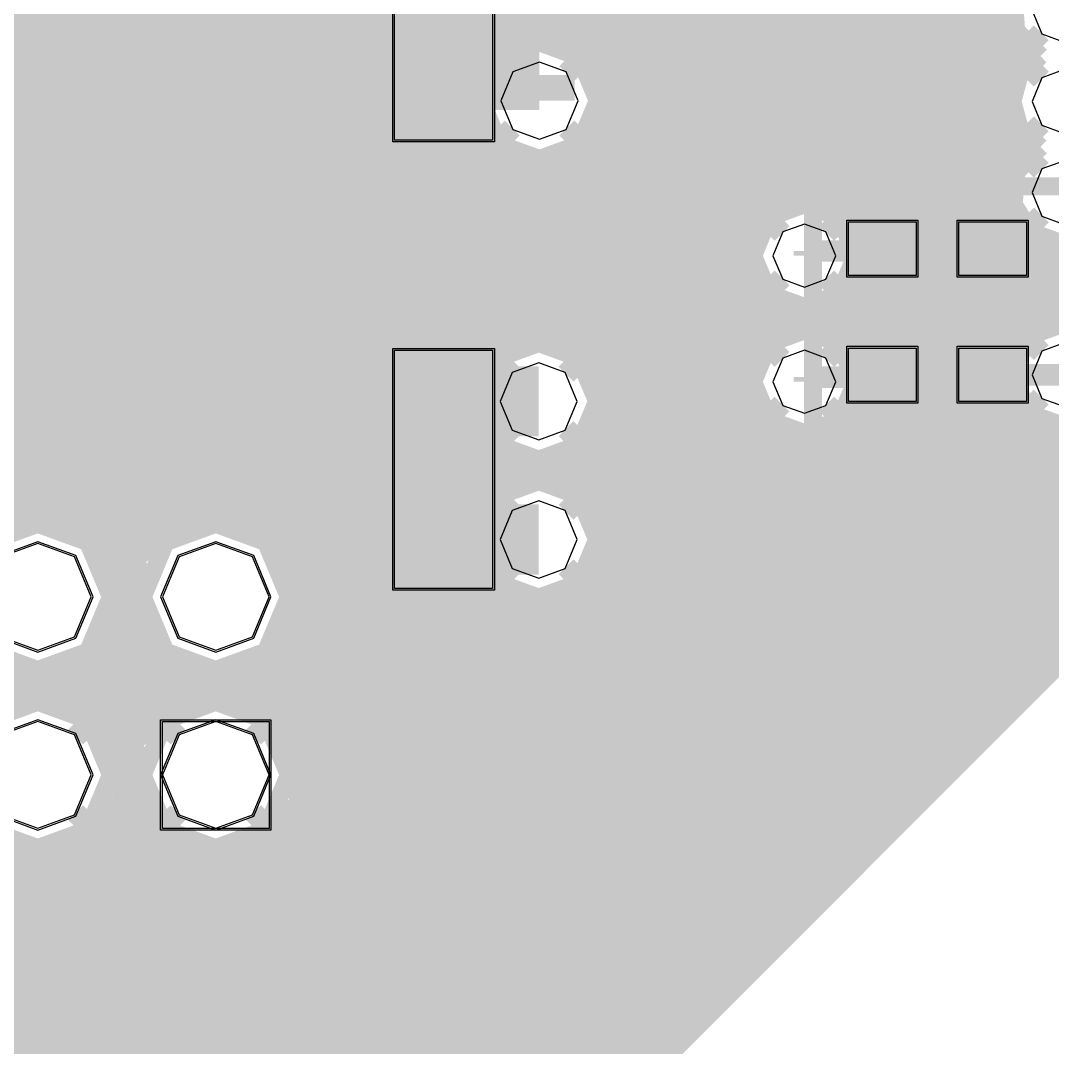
# Model space of a CAD drawing. Extents: x 0.2 to 4.14, y 0.2 to 4.15.
# Drawn here: x 1.392 to 1.972, y 1.274 to 1.851 of the extents above; entities that cross this region are included whole.
import ezdxf

# ---------------------------------------------------------------- set-up
doc = ezdxf.new("R2010")
doc.units = 0
doc.layers.get('0').update_dxf_attribs({"linetype": 'CONTINUOUS'})

msp = doc.modelspace()

# ---------------------------------------------------------------- linework, layer by layer
at = {"color": 60}
for points, const_width in [([(1.29688, 1.56749), (2.04856, 2.31917)], 0.01), ([(1.30914, 1.56706), (2.04856, 2.30647)], 0.01), ([(1.22569, 1.55994), (1.93479, 2.26904)], 0.01), ([(1.14252, 1.52772), (1.87576, 2.26096)], 0.01), ([(1.23231, 1.55387), (1.93901, 2.26058)], 0.01), ([(1.19472, 1.56717), (1.88206, 2.2545)], 0.01), ([(1.20757, 1.56733), (1.89046, 2.25017)], 0.01), ([(1.23758, 1.54639), (1.94542, 2.25424)], 0.01), ([(1.21756, 1.56451), (1.90196, 2.24897)], 0.01), ([(1.24121, 1.53728), (1.95394, 2.25006)], 0.01), ([(1.24257, 1.52587), (1.96571, 2.24903)], 0.01), ([(1.68207, 1.83811), (2.04893, 2.20497)], 0.01), ([(1.69331, 1.83664), (2.04893, 2.19233)], 0.01), ([(1.70188, 1.83247), (2.04899, 2.17964)], 0.01), ([(1.70856, 1.82639), (2.04904, 2.16694)], 0.01), ([(1.71337, 1.81853), (2.0491, 2.15424)], 0.01), ([(1.71599, 1.80843), (2.04915, 2.14154)], 0.01), ([(1.71386, 1.79351), (2.04915, 2.12885)], 0.01), ([(1.50076, 1.56776), (2.04921, 2.11621)], 0.01), ([(1.51215, 1.56635), (2.04926, 2.10351)], 0.01), ([(1.52121, 1.56272), (2.04932, 2.09082)], 0.01), ([(1.10596, 1.56749), (1.61854, 2.08008)], 0.01), ([(1.52869, 1.55751), (2.04937, 2.07813)], 0.01), ([(1.11621, 1.56506), (1.62076, 2.06956)], 0.01), ([(1.53478, 1.55083), (2.04937, 2.06543)], 0.01), ([(1.12457, 1.56065), (1.62565, 2.06174)], 0.01), ([(1.13146, 1.55479), (1.6326, 2.05599)], 0.01), ([(1.14079, 1.53868), (1.65522, 2.05311)], 0.01), ([(1.13694, 1.54753), (1.64187, 2.05246)], 0.01), ([(1.53933, 1.54269), (2.04943, 2.05279)], 0.01), ([(1.67828, 1.66889), (2.04947, 2.0401)], 0.01), ([(1.69049, 1.6684), (2.04953, 2.0274)], 0.01), ([(1.6996, 1.66476), (2.04953, 2.01471)], 0.01), ([(1.70671, 1.65913), (2.04958, 2.00201)], 0.01), ([(1.71203, 1.65169), (2.04964, 1.98936)], 0.01), ([(1.71522, 1.64219), (2.04969, 1.97667)], 0.01), ([(1.31879, 1.56396), (1.65044, 1.89561)], 0.01), ([(1.991, 1.83068), (2.0045, 1.845), (2.00586, 1.86301), (1.99647, 1.87847), (1.97792, 1.88499), (1.95936, 1.87847), (1.94997, 1.86301), (1.95133, 1.845), (1.9649, 1.83068)], 0.01), ([(1.32671, 1.55914), (1.65181, 1.88422)], 0.01), ([(1.33317, 1.5529), (1.65588, 1.8756)], 0.01), ([(1.33822, 1.54519), (1.66189, 1.86888)], 0.01), ([(1.34152, 1.53581), (1.66965, 1.86388)], 0.01), ([(1.39888, 1.56765), (1.69417, 1.86301)], 0.01), ([(1.83296, 1.74718), (1.95047, 1.86475)], 0.01), ([(1.38026, 1.56179), (1.67969, 1.86122)], 0.01), ([(1.84343, 1.74496), (1.94971, 1.85118)], 0.01), ([(1.95763, 1.83599), (1.96539, 1.84375)], 0.01181), ([(1.85124, 1.74001), (1.95313, 1.84185)], 0.01), ([(1.85699, 1.73307), (1.95882, 1.83485)], 0.01), ([(1.66037, 1.82856), (1.66813, 1.82081)], 0.01181), ([(1.70654, 1.82856), (1.69878, 1.82081)], 0.01181), ([(1.9649, 1.83068), (1.95313, 1.81972), (1.94922, 1.80512), (1.95313, 1.79053), (1.9649, 1.77951)], 0.01), ([(1.95763, 1.82542), (1.96539, 1.81765)], 0.01181), ([(1.86051, 1.72379), (1.95063, 1.81396)], 0.01), ([(1.41064, 1.56674), (1.65082, 1.80692)], 0.01), ([(1.85981, 1.71044), (1.94965, 1.80024)], 0.01), ([(1.42003, 1.56336), (1.65235, 1.79563)], 0.01), ([(1.95763, 1.78478), (1.96539, 1.79258)], 0.01181), ([(1.42774, 1.55832), (1.65647, 1.78711)], 0.01), ([(1.66037, 1.78239), (1.66813, 1.79021)], 0.01181), ([(1.70654, 1.78239), (1.69878, 1.79021)], 0.01181), ([(1.83789, 1.67578), (1.95301, 1.79085)], 0.01), ([(1.84706, 1.67219), (1.95865, 1.78381)], 0.01), ([(1.43397, 1.55186), (1.66254, 1.78043)], 0.01), ([(1.43881, 1.54394), (1.67042, 1.77556)], 0.01), ([(1.48421, 1.56392), (1.69542, 1.77512)], 0.01), ([(1.9649, 1.77951), (1.95133, 1.76531), (1.94997, 1.74724), (1.95936, 1.73178), (1.97792, 1.72521), (1.99647, 1.73178), (2.00586, 1.74724), (2.0045, 1.76531), (1.991, 1.77951)], 0.01), ([(1.95763, 1.77419), (1.96539, 1.76644)], 0.01181), ([(1.22635, 0.949653), (2.0504, 1.77371)], 0.01), ([(1.44183, 1.53429), (1.68056, 1.77294)], 0.01), ([(1.854, 1.66639), (1.95074, 1.76318)], 0.01), ([(1.96789, 1.67844), (2.0504, 1.76101)], 0.01), ([(1.85883, 1.65853), (1.9496, 1.74929)], 0.01), ([(1.95763, 1.73361), (1.96539, 1.74137)], 0.01181), ([(1.861, 1.64794), (1.9529, 1.73986)], 0.01), ([(1.21598, 0.990235), (1.95856, 1.73275)], 0.01), ([(1.22694, 0.962999), (1.99419, 1.73025)], 0.01), ([(1.22108, 0.982585), (1.96619, 1.72771)], 0.01), ([(1.22483, 0.973633), (1.97646, 1.72526)], 0.01), ([(1.71485, 1.62907), (1.80354, 1.71783)], 0.01), ([(1.68956, 1.59104), (1.80583, 1.70731)], 0.01), ([(1.69883, 1.58762), (1.81071, 1.69949)], 0.01), ([(1.70611, 1.58214), (1.81771, 1.69374)], 0.01), ([(1.71158, 1.57493), (1.82693, 1.69026)], 0.01), ([(1.82476, 1.67535), (1.84033, 1.69092)], 0.01), ([(0.600097, 0.221625), (2.05072, 1.67219)], 0.01), ([(1.81196, 1.66792), (1.81972, 1.66015)], 0.01181), ([(1.8526, 1.66792), (1.84478, 1.66015)], 0.01181), ([(0.511014, 0.221625), (1.95107, 1.66163)], 0.01), ([(0.612847, 0.221625), (2.05078, 1.65956)], 0.01), ([(1.71506, 1.56565), (1.80458, 1.65517)], 0.01), ([(0.523762, 0.221625), (1.94954, 1.6474)], 0.01), ([(1.71517, 1.553), (1.8041, 1.64199)], 0.01), ([(0.536458, 0.221625), (1.95269, 1.63786)], 0.01), ([(1.54215, 1.53271), (1.65076, 1.64133)], 0.01), ([(1.81196, 1.62733), (1.81972, 1.6351)], 0.01181), ([(1.8526, 1.62733), (1.84478, 1.6351)], 0.01181), ([(0.549208, 0.221625), (1.95822, 1.63064)], 0.01), ([(1.18343, 1.00857), (1.80767, 1.63281)], 0.01), ([(0.561957, 0.221625), (1.96582, 1.62549)], 0.01), ([(0.587403, 0.221625), (1.99274, 1.62696)], 0.01), ([(1.19368, 1.00608), (1.81347, 1.62592)], 0.01), ([(1.54199, 1.51986), (1.65126, 1.62912)], 0.01), ([(0.574653, 0.221625), (1.97597, 1.62294)], 0.01), ([(1.20237, 1.00201), (1.8214, 1.62104)], 0.01), ([(1.20974, 0.99669), (1.83197, 1.61892)], 0.01), ([(1.50261, 1.46772), (1.65489, 1.62007)], 0.01), ([(1.51357, 1.46599), (1.66054, 1.61296)], 0.01), ([(1.5224, 1.46208), (1.66797, 1.60764)], 0.01), ([(0.625597, 0.221625), (2.00526, 1.60129)], 0.01), ([(1.52968, 1.4566), (1.67746, 1.60444)], 0.01), ([(1.67686, 1.5911), (1.6906, 1.60482)], 0.01), ([(0.638292, 0.221625), (2.00493, 1.58826)], 0.01), ([(0.651042, 0.221625), (2.00851, 1.5791)], 0.01), ([(0.663738, 0.221625), (2.01438, 1.57226)], 0.01), ([(0.676486, 0.221625), (2.02229, 1.56743)], 0.01), ([(0.909506, 0.429199), (2.05106, 1.57075)], 0.01), ([(1.73281, 1.24929), (2.05106, 1.5676)], 0.01), ([(0.897678, 0.430067), (2.03299, 1.56538)], 0.01), ([(1.53554, 1.44976), (1.65099, 1.56521)], 0.01), ([(1.53988, 1.44135), (1.65104, 1.55257)], 0.01), ([(1.44228, 1.52197), (1.46442, 1.54411)], 0.01), ([(1.54232, 1.4311), (1.65446, 1.54324)], 0.01), ([(1.5415, 1.41758), (1.65994, 1.53597)], 0.01), ([(0.561686, 0.424968), (1.66715, 1.53049)], 0.01), ([(1.1518, 1.00239), (1.67649, 1.52707)], 0.01), ([(1.17079, 1.00868), (1.68907, 1.52696)], 0.01), ([(1.40076, 1.46772), (1.46056, 1.52756)], 0.01), ([(1.41211, 1.46636), (1.46197, 1.51617)], 0.01), ([(1.42122, 1.46272), (1.4656, 1.50711)], 0.01), ([(1.42871, 1.45747), (1.47081, 1.49963)], 0.01), ([(1.43479, 1.45079), (1.47749, 1.49354)], 0.01), ([(1.34185, 1.43431), (1.39404, 1.48643)], 0.01), ([(1.38422, 1.46386), (1.40636, 1.48606)], 0.01), ([(1.43935, 1.44265), (1.48562, 1.48899)], 0.01), ([(1.44211, 1.43272), (1.49561, 1.48622)], 0.01), ([(1.48731, 1.46522), (1.50846, 1.48633)], 0.01), ([(1.442, 1.41986), (1.46311, 1.44097)], 0.01), ([(1.21853, 1.18365), (1.46056, 1.42572)], 0.01), ([(1.22304, 1.17546), (1.46235, 1.41476)], 0.01), ([(1.22607, 1.16574), (1.46625, 1.40593)], 0.01), ([(1.22711, 1.15408), (1.47168, 1.39865)], 0.01), ([(1.22412, 1.13835), (1.47857, 1.39279)], 0.01), ([(0.557997, 0.459472), (1.48693, 1.38846)], 0.01), ([(0.561307, 0.437338), (1.51074, 1.38677)], 0.01), ([(1.21278, 1.1907), (1.40847, 1.38634)], 0.01), ([(0.560004, 0.448839), (1.49724, 1.38596)], 0.01), ([(1.20595, 1.19656), (1.39561, 1.38618)], 0.01)]:
    msp.add_lwpolyline(points, dxfattribs=dict(at, const_width=const_width))
at = {"color": 232}
for points, const_width in [([(1.14258, 1.52615), (1.75119, 2.13476)], 0.01), ([(1.19661, 1.56743), (1.76389, 2.13476)], 0.01), ([(1.20898, 1.56706), (1.77664, 2.13476)], 0.01), ([(1.21864, 1.56401), (1.78933, 2.13476)], 0.01), ([(1.22656, 1.55925), (1.80208, 2.13476)], 0.01), ([(1.23307, 1.553), (1.81483, 2.13476)], 0.01), ([(1.23812, 1.54531), (1.82753, 2.13476)], 0.01), ([(1.24154, 1.53597), (1.84028, 2.13476)], 0.01), ([(1.27968, 1.56142), (1.85297, 2.13476)], 0.01), ([(1.29861, 1.56765), (1.86572, 2.13476)], 0.01), ([(1.68365, 1.83817), (1.98025, 2.13476)], 0.01), ([(1.6945, 1.83621), (1.993, 2.13476)], 0.01), ([(1.70281, 1.83182), (2.00575, 2.13476)], 0.01), ([(1.70925, 1.82553), (2.01844, 2.13476)], 0.01), ([(1.71386, 1.81743), (2.03119, 2.13476)], 0.01), ([(1.7161, 1.80692), (2.04389, 2.13476)], 0.01), ([(1.71251, 1.79064), (2.05268, 2.13075)], 0.01), ([(1.50239, 1.56776), (2.05268, 2.11806)], 0.01), ([(1.51335, 1.56603), (2.05268, 2.10531)], 0.01), ([(1.52225, 1.56218), (2.05268, 2.09261)], 0.01), ([(1.10737, 1.56733), (1.6186, 2.07856)], 0.01), ([(1.52951, 1.55675), (2.05268, 2.07986)], 0.01), ([(1.11735, 1.56456), (1.62125, 2.06847)], 0.01), ([(1.53543, 1.54986), (2.05268, 2.06711)], 0.01), ([(1.12554, 1.56), (1.62642, 2.06093)], 0.01), ([(1.13222, 1.55399), (1.63363, 2.05539)], 0.01), ([(1.14117, 1.53743), (1.65761, 2.05393)], 0.01), ([(1.53982, 1.54156), (2.05268, 2.05442)], 0.01), ([(1.13748, 1.5465), (1.64322, 2.05225)], 0.01), ([(1.68013, 1.66911), (2.05268, 2.04167)], 0.01), ([(1.69179, 1.66808), (2.05268, 2.02897)], 0.01), ([(1.70057, 1.66417), (2.05268, 2.01622)], 0.01), ([(1.70747, 1.65831), (2.05268, 2.00347)], 0.01), ([(1.71257, 1.65067), (2.05268, 1.99078)], 0.01), ([(1.81808, 1.74343), (2.05268, 1.97803)], 0.01), ([(1.31049, 1.56679), (1.65679, 1.91308)], 0.01), ([(1.31988, 1.56342), (1.65039, 1.89399)], 0.01), ([(1.991, 1.83068), (2.0045, 1.845), (2.00586, 1.86301), (1.99647, 1.87847), (1.97792, 1.88499), (1.95936, 1.87847), (1.94997, 1.86301), (1.95133, 1.845), (1.9649, 1.83068)], 0.01), ([(1.32758, 1.55843), (1.65218, 1.88303)], 0.01), ([(1.33388, 1.55197), (1.65653, 1.87463)], 0.01), ([(1.3387, 1.54411), (1.66276, 1.86811)], 0.01), ([(1.34185, 1.5345), (1.67079, 1.86344)], 0.01), ([(1.66569, 1.8329), (1.69689, 1.8641)], 0.01), ([(1.83447, 1.74713), (1.94993, 1.86257)], 0.01), ([(1.38373, 1.56369), (1.68115, 1.86111)], 0.01), ([(1.84457, 1.74447), (1.94993, 1.84987)], 0.01), ([(1.85211, 1.73926), (1.95372, 1.84088)], 0.01), ([(1.85758, 1.73204), (1.95969, 1.83415)], 0.01), ([(1.9649, 1.83068), (1.95313, 1.81972), (1.94922, 1.80512), (1.95313, 1.79053), (1.9649, 1.77951)], 0.01), ([(1.40056, 1.56776), (1.65603, 1.82324)], 0.01), ([(1.86074, 1.72244), (1.94997, 1.81174)], 0.01), ([(1.41194, 1.5664), (1.65082, 1.80528)], 0.01), ([(1.859, 1.70801), (1.94993, 1.79889)], 0.01), ([(1.42106, 1.56282), (1.65272, 1.79449)], 0.01), ([(1.22705, 0.961481), (2.05268, 1.78711)], 0.01), ([(1.83919, 1.67551), (1.95361, 1.78988)], 0.01), ([(1.4286, 1.55761), (1.65711, 1.78618)], 0.01), ([(1.84804, 1.6716), (1.95953, 1.7831)], 0.01), ([(1.43468, 1.55094), (1.66342, 1.77974)], 0.01), ([(1.43929, 1.54286), (1.67156, 1.77512)], 0.01), ([(1.48697, 1.56506), (1.69829, 1.77642)], 0.01), ([(1.9649, 1.77951), (1.95133, 1.76531), (1.94997, 1.74724), (1.95936, 1.73178), (1.97792, 1.72521), (1.99647, 1.73178), (2.00586, 1.74724), (2.0045, 1.76531), (1.991, 1.77951)], 0.01), ([(1.22591, 0.947646), (2.05268, 1.77442)], 0.01), ([(1.44211, 1.53293), (1.68201, 1.77289)], 0.01), ([(1.85471, 1.66553), (1.95008, 1.7609)], 0.01), ([(1.97021, 1.67919), (2.05268, 1.76167)], 0.01), ([(1.85926, 1.65739), (1.94988, 1.74794)], 0.01), ([(1.81196, 1.73876), (1.81972, 1.73101)], 0.01181), ([(1.8526, 1.73876), (1.84478, 1.73101)], 0.01181), ([(1.86094, 1.64632), (1.9535, 1.73887)], 0.01), ([(1.21669, 0.989312), (1.95936, 1.73199)], 0.01), ([(1.71544, 1.64079), (1.80729, 1.73269)], 0.01), ([(1.22163, 0.981554), (1.96733, 1.72721)], 0.01), ([(1.22521, 0.972385), (1.97803, 1.72521)], 0.01), ([(1.71425, 1.6269), (1.80365, 1.71631)], 0.01), ([(1.69086, 1.59076), (1.80632, 1.70622)], 0.01), ([(1.81196, 1.69819), (1.81972, 1.70594)], 0.01181), ([(1.8526, 1.69819), (1.84478, 1.70594)], 0.01181), ([(1.69987, 1.58703), (1.81147, 1.69868)], 0.01), ([(1.70692, 1.58138), (1.81868, 1.69319)], 0.01), ([(1.71213, 1.57389), (1.82829, 1.69006)], 0.01), ([(1.82682, 1.67583), (1.84272, 1.69174)], 0.01), ([(0.588975, 0.221625), (2.05268, 1.68528)], 0.01), ([(0.601725, 0.221625), (2.05268, 1.67258)], 0.01), ([(1.95763, 1.67188), (1.96539, 1.66406)], 0.01181), ([(0.512642, 0.221625), (1.95031, 1.65929)], 0.01), ([(0.614421, 0.221625), (2.05268, 1.65983)], 0.01), ([(1.66, 1.65967), (1.66775, 1.65192)], 0.01181), ([(1.70617, 1.65967), (1.69835, 1.65192)], 0.01181), ([(1.71528, 1.56429), (1.8041, 1.6531)], 0.01), ([(0.525336, 0.221625), (1.94976, 1.64606)], 0.01), ([(0.538086, 0.221625), (1.95329, 1.63683)], 0.01), ([(1.54232, 1.53131), (1.65056, 1.63954)], 0.01), ([(1.71468, 1.551), (1.80442, 1.64068)], 0.01), ([(1.95763, 1.63124), (1.96539, 1.63906)], 0.01181), ([(0.550781, 0.221625), (1.9591, 1.62989)], 0.01), ([(1.18484, 1.00836), (1.80826, 1.63183)], 0.01), ([(0.563531, 0.221625), (1.96696, 1.62506)], 0.01), ([(1.19482, 1.00564), (1.81435, 1.62517)], 0.01), ([(1.54161, 1.51785), (1.65158, 1.62788)], 0.01), ([(0.576226, 0.221625), (1.97749, 1.62283)], 0.01), ([(1.20334, 1.00141), (1.82254, 1.62061)], 0.01), ([(1.21061, 0.995985), (1.83356, 1.61892)], 0.01), ([(1.50412, 1.46767), (1.65549, 1.61908)], 0.01), ([(1.66, 1.6135), (1.66775, 1.62131)], 0.01181), ([(1.70617, 1.6135), (1.69835, 1.62131)], 0.01181), ([(1.51475, 1.46556), (1.66135, 1.61219)], 0.01), ([(1.52339, 1.46149), (1.669, 1.6071)], 0.01), ([(1.53043, 1.45583), (1.67882, 1.60422)], 0.01), ([(1.67876, 1.59142), (1.69276, 1.60542)], 0.01), ([(0.627169, 0.221625), (2.00483, 1.59928)], 0.01), ([(0.639865, 0.221625), (2.00526, 1.58697)], 0.01), ([(0.652615, 0.221625), (2.00917, 1.57818)], 0.01), ([(1.66, 1.58214), (1.66775, 1.57433)], 0.01181), ([(1.70617, 1.58214), (1.69835, 1.57433)], 0.01181), ([(0.665364, 0.221625), (2.01525, 1.57156)], 0.01), ([(0.67806, 0.221625), (2.02349, 1.567)], 0.01), ([(0.910753, 0.428819), (2.05268, 1.57075)], 0.01), ([(1.73281, 1.24615), (2.05268, 1.56603)], 0.01), ([(0.899414, 0.430231), (2.03461, 1.56543)], 0.01), ([(1.53614, 1.44878), (1.65072, 1.56332)], 0.01), ([(1.54031, 1.44021), (1.65136, 1.55126)], 0.01), ([(1.66, 1.53597), (1.66775, 1.54372)], 0.01181), ([(1.70617, 1.53597), (1.69835, 1.54372)], 0.01181), ([(1.442, 1.52012), (1.46326, 1.54135)], 0.01), ([(1.54249, 1.42964), (1.65506, 1.54226)], 0.01), ([(1.54096, 1.41542), (1.66075, 1.53521)], 0.01), ([(0.561632, 0.42334), (1.66824, 1.52994)], 0.01), ([(1.15511, 1.00412), (1.67779, 1.52681)], 0.01), ([(1.17258, 1.00884), (1.69114, 1.5274)], 0.01), ([(1.40235, 1.46772), (1.46056, 1.52593)], 0.01), ([(1.41336, 1.46604), (1.46229, 1.51497)], 0.01), ([(1.42225, 1.46218), (1.46614, 1.50608)], 0.01), ([(1.42953, 1.45676), (1.47157, 1.49881)], 0.01), ([(1.43544, 1.44987), (1.4784, 1.49289)], 0.01), ([(1.34212, 1.43294), (1.3954, 1.48622)], 0.01), ([(1.38694, 1.46506), (1.40821, 1.48628)], 0.01), ([(1.43978, 1.44157), (1.48676, 1.4885)], 0.01), ([(1.44233, 1.43132), (1.49701, 1.486)], 0.01), ([(1.48975, 1.46604), (1.51042, 1.48671)], 0.01), ([(1.43056, 1.45572), (1.42279, 1.44797)], 0.01181), ([(1.47254, 1.45572), (1.48036, 1.44797)], 0.01181), ([(1.53054, 1.45572), (1.52279, 1.44797)], 0.01181), ([(1.44157, 1.41786), (1.46229, 1.43858)], 0.01), ([(1.21913, 1.18272), (1.46067, 1.42421)], 0.01), ([(1.22347, 1.17432), (1.46272, 1.41357)], 0.01), ([(1.22635, 1.16444), (1.46685, 1.40494)], 0.01), ([(1.43056, 1.39779), (1.42279, 1.40554)], 0.01181), ([(1.47254, 1.39779), (1.48036, 1.40554)], 0.01181), ([(1.53054, 1.39779), (1.52279, 1.40554)], 0.01181), ([(1.22309, 1.13574), (1.47954, 1.39219)], 0.01), ([(1.22705, 1.1524), (1.4725, 1.39785)], 0.01), ([(0.558268, 0.458171), (1.48812, 1.38802)], 0.01), ([(0.561415, 0.435872), (1.51292, 1.38737)], 0.01), ([(1.2136, 1.18989), (1.41043, 1.38672)], 0.01), ([(0.560221, 0.447428), (1.49864, 1.38585)], 0.01), ([(1.20687, 1.19586), (1.39703, 1.38601)], 0.01)]:
    msp.add_lwpolyline(points, dxfattribs=dict(at, const_width=const_width))
at = {"color": 151}
for points in [[(1.60097, 1.91829), (1.6581, 1.91829), (1.6581, 1.78244), (1.60097, 1.78244), (1.60097, 1.91829)], [(1.85607, 1.73844), (1.89606, 1.73844), (1.89606, 1.70643), (1.85607, 1.70643), (1.85607, 1.73844)], [(1.91808, 1.73844), (1.95806, 1.73844), (1.95806, 1.70643), (1.91808, 1.70643), (1.91808, 1.73844)], [(1.60097, 1.66635), (1.6581, 1.66635), (1.6581, 1.53049), (1.60097, 1.53049), (1.60097, 1.66635)], [(1.85607, 1.66758), (1.89606, 1.66758), (1.89606, 1.63558), (1.85607, 1.63558), (1.85607, 1.66758)], [(1.91808, 1.66758), (1.95806, 1.66758), (1.95806, 1.63558), (1.91808, 1.63558), (1.91808, 1.66758)], [(1.43257, 1.52675), (1.42285, 1.55003), (1.40153, 1.55778), (1.38021, 1.55003), (1.37055, 1.52675), (1.38021, 1.50353), (1.40153, 1.49576), (1.42285, 1.50353), (1.43257, 1.52675)], [(1.53256, 1.52675), (1.52285, 1.55003), (1.50151, 1.55778), (1.48019, 1.55003), (1.47054, 1.52675), (1.48019, 1.50353), (1.50151, 1.49576), (1.52285, 1.50353), (1.53256, 1.52675)], [(1.43257, 1.42676), (1.42285, 1.45003), (1.40153, 1.45779), (1.38021, 1.45003), (1.37055, 1.42676), (1.38021, 1.40354), (1.40153, 1.39578), (1.42285, 1.40354), (1.43257, 1.42676)], [(1.53256, 1.42676), (1.52285, 1.45003), (1.50151, 1.45779), (1.48019, 1.45003), (1.47054, 1.42676), (1.48019, 1.40354), (1.50151, 1.39578), (1.52285, 1.40354), (1.53256, 1.42676)]]:
    msp.add_lwpolyline(points, close=True, dxfattribs=at)
at = {"color": 40}
for points in [[(1.60194, 1.91726), (1.65707, 1.91726), (1.65707, 1.78342), (1.60194, 1.78342), (1.60194, 1.91726)], [(1.99567, 1.85628), (1.99007, 1.86957), (1.97792, 1.87403), (1.96576, 1.86957), (1.96024, 1.85628), (1.96576, 1.84304), (1.97792, 1.8386), (1.99007, 1.84304), (1.99567, 1.85628)], [(1.70514, 1.8055), (1.69835, 1.82178), (1.68343, 1.82715), (1.66851, 1.82178), (1.66178, 1.8055), (1.66851, 1.78928), (1.68343, 1.78386), (1.69835, 1.78928), (1.70514, 1.8055)], [(1.99567, 1.80512), (1.99007, 1.81842), (1.97792, 1.82286), (1.96576, 1.81842), (1.96024, 1.80512), (1.96576, 1.79183), (1.97792, 1.78737), (1.99007, 1.79183), (1.99567, 1.80512)], [(1.99567, 1.7539), (1.99007, 1.76725), (1.97792, 1.77165), (1.96576, 1.76725), (1.96024, 1.7539), (1.96576, 1.74067), (1.97792, 1.73622), (1.99007, 1.74067), (1.99567, 1.7539)], [(1.84999, 1.71847), (1.8444, 1.73178), (1.83225, 1.73622), (1.8201, 1.73178), (1.81456, 1.71847), (1.8201, 1.70524), (1.83225, 1.70079), (1.8444, 1.70524), (1.84999, 1.71847)], [(1.8571, 1.73742), (1.89507, 1.73742), (1.89507, 1.70742), (1.8571, 1.70742), (1.8571, 1.73742)], [(1.91906, 1.73742), (1.95703, 1.73742), (1.95703, 1.70742), (1.91906, 1.70742), (1.91906, 1.73742)], [(1.60194, 1.66531), (1.65707, 1.66531), (1.65707, 1.53147), (1.60194, 1.53147), (1.60194, 1.66531)], [(1.84999, 1.64762), (1.8444, 1.66092), (1.83225, 1.66536), (1.8201, 1.66092), (1.81456, 1.64762), (1.8201, 1.63439), (1.83225, 1.62993), (1.8444, 1.63439), (1.84999, 1.64762)], [(1.8571, 1.66656), (1.89507, 1.66656), (1.89507, 1.63656), (1.8571, 1.63656), (1.8571, 1.66656)], [(1.91906, 1.66656), (1.95703, 1.66656), (1.95703, 1.63656), (1.91906, 1.63656), (1.91906, 1.66656)], [(1.99567, 1.65153), (1.99007, 1.66488), (1.97792, 1.66928), (1.96576, 1.66488), (1.96024, 1.65153), (1.96576, 1.63829), (1.97792, 1.63385), (1.99007, 1.63829), (1.99567, 1.65153)], [(1.70469, 1.63661), (1.69792, 1.65289), (1.68306, 1.65826), (1.66813, 1.65289), (1.6614, 1.63661), (1.66813, 1.62039), (1.68306, 1.61496), (1.69792, 1.62039), (1.70469, 1.63661)], [(1.70469, 1.55903), (1.69792, 1.57531), (1.68306, 1.58068), (1.66813, 1.57531), (1.6614, 1.55903), (1.66813, 1.54281), (1.68306, 1.53738), (1.69792, 1.54281), (1.70469, 1.55903)], [(1.43158, 1.52675), (1.42219, 1.54926), (1.40158, 1.55675), (1.38091, 1.54926), (1.37158, 1.52675), (1.38091, 1.50429), (1.40158, 1.49681), (1.42219, 1.50429), (1.43158, 1.52675)], [(1.53157, 1.52675), (1.52219, 1.54926), (1.50157, 1.55675), (1.4809, 1.54926), (1.47157, 1.52675), (1.4809, 1.50429), (1.50157, 1.49681), (1.52219, 1.50429), (1.53157, 1.52675)], [(1.43158, 1.42676), (1.42219, 1.44928), (1.40158, 1.45676), (1.38091, 1.44928), (1.37158, 1.42676), (1.38091, 1.40429), (1.40158, 1.39681), (1.42219, 1.40429), (1.43158, 1.42676)], [(1.53157, 1.42676), (1.52219, 1.44928), (1.50157, 1.45676), (1.4809, 1.44928), (1.47157, 1.42676), (1.4809, 1.40429), (1.50157, 1.39681), (1.52219, 1.40429), (1.53157, 1.42676)]]:
    msp.add_lwpolyline(points, close=True, dxfattribs=at)
for points, const_width in [([(1.6295, 1.85038), (1.6295, 1.87972)], 0.03937), ([(1.6295, 1.85038), (1.6295, 1.81999)], 0.03937), ([(1.6295, 1.81999), (1.68343, 1.81999)], 0.03937), ([(1.68343, 1.81999), (1.68343, 1.8055)], 0.03937), ([(1.87608, 1.72114), (1.87608, 1.72244)], 0.012), ([(1.9381, 1.72244), (1.94206, 1.72244)], 0.012), ([(1.94206, 1.72244), (1.98232, 1.68218)], 0.012), ([(1.83225, 1.71847), (1.83225, 1.72114)], 0.012), ([(1.83225, 1.72114), (1.87608, 1.72114)], 0.012), ([(1.6295, 1.59842), (1.6295, 1.63661)], 0.03937), ([(1.6295, 1.63661), (1.68306, 1.63661)], 0.03937), ([(1.83225, 1.64762), (1.83225, 1.65022)], 0.012), ([(1.83225, 1.65022), (1.87608, 1.65022)], 0.012), ([(1.87608, 1.65022), (1.87608, 1.65153)], 0.012), ([(1.9381, 1.65153), (1.97792, 1.65153)], 0.012), ([(1.6295, 1.59842), (1.6295, 1.55903)], 0.03937), ([(1.6295, 1.55903), (1.68306, 1.55903)], 0.03937)]:
    msp.add_lwpolyline(points, dxfattribs=dict(at, const_width=const_width))
at = {"color": 60}
for points in [[(1.99567, 1.85628), (1.99007, 1.86957), (1.97792, 1.87403), (1.96576, 1.86957), (1.96024, 1.85628), (1.96576, 1.84304), (1.97792, 1.8386), (1.99007, 1.84304), (1.99567, 1.85628)], [(1.70514, 1.8055), (1.69835, 1.82178), (1.68343, 1.82715), (1.66851, 1.82178), (1.66178, 1.8055), (1.66851, 1.78928), (1.68343, 1.78386), (1.69835, 1.78928), (1.70514, 1.8055)], [(1.99567, 1.80512), (1.99007, 1.81842), (1.97792, 1.82286), (1.96576, 1.81842), (1.96024, 1.80512), (1.96576, 1.79183), (1.97792, 1.78737), (1.99007, 1.79183), (1.99567, 1.80512)], [(1.99567, 1.7539), (1.99007, 1.76725), (1.97792, 1.77165), (1.96576, 1.76725), (1.96024, 1.7539), (1.96576, 1.74067), (1.97792, 1.73622), (1.99007, 1.74067), (1.99567, 1.7539)], [(1.84999, 1.64762), (1.8444, 1.66092), (1.83225, 1.66536), (1.8201, 1.66092), (1.81456, 1.64762), (1.8201, 1.63439), (1.83225, 1.62993), (1.8444, 1.63439), (1.84999, 1.64762)]]:
    msp.add_lwpolyline(points, close=True, dxfattribs=at)
at = {"color": 13}
for points in [[(1.99567, 1.85628), (1.99007, 1.86957), (1.97792, 1.87403), (1.96576, 1.86957), (1.96024, 1.85628), (1.96576, 1.84304), (1.97792, 1.8386), (1.99007, 1.84304), (1.99567, 1.85628)], [(1.70514, 1.8055), (1.69835, 1.82178), (1.68343, 1.82715), (1.66851, 1.82178), (1.66178, 1.8055), (1.66851, 1.78928), (1.68343, 1.78386), (1.69835, 1.78928), (1.70514, 1.8055)], [(1.99567, 1.80512), (1.99007, 1.81842), (1.97792, 1.82286), (1.96576, 1.81842), (1.96024, 1.80512), (1.96576, 1.79183), (1.97792, 1.78737), (1.99007, 1.79183), (1.99567, 1.80512)], [(1.99567, 1.7539), (1.99007, 1.76725), (1.97792, 1.77165), (1.96576, 1.76725), (1.96024, 1.7539), (1.96576, 1.74067), (1.97792, 1.73622), (1.99007, 1.74067), (1.99567, 1.7539)], [(1.84999, 1.71847), (1.8444, 1.73178), (1.83225, 1.73622), (1.8201, 1.73178), (1.81456, 1.71847), (1.8201, 1.70524), (1.83225, 1.70079), (1.8444, 1.70524), (1.84999, 1.71847)], [(1.84999, 1.64762), (1.8444, 1.66092), (1.83225, 1.66536), (1.8201, 1.66092), (1.81456, 1.64762), (1.8201, 1.63439), (1.83225, 1.62993), (1.8444, 1.63439), (1.84999, 1.64762)], [(1.99567, 1.65153), (1.99007, 1.66488), (1.97792, 1.66928), (1.96576, 1.66488), (1.96024, 1.65153), (1.96576, 1.63829), (1.97792, 1.63385), (1.99007, 1.63829), (1.99567, 1.65153)], [(1.70469, 1.63661), (1.69792, 1.65289), (1.68306, 1.65826), (1.66813, 1.65289), (1.6614, 1.63661), (1.66813, 1.62039), (1.68306, 1.61496), (1.69792, 1.62039), (1.70469, 1.63661)], [(1.70469, 1.55903), (1.69792, 1.57531), (1.68306, 1.58068), (1.66813, 1.57531), (1.6614, 1.55903), (1.66813, 1.54281), (1.68306, 1.53738), (1.69792, 1.54281), (1.70469, 1.55903)], [(1.43158, 1.52675), (1.42219, 1.54926), (1.40158, 1.55675), (1.38091, 1.54926), (1.37158, 1.52675), (1.38091, 1.50429), (1.40158, 1.49681), (1.42219, 1.50429), (1.43158, 1.52675)], [(1.53157, 1.52675), (1.52219, 1.54926), (1.50157, 1.55675), (1.4809, 1.54926), (1.47157, 1.52675), (1.4809, 1.50429), (1.50157, 1.49681), (1.52219, 1.50429), (1.53157, 1.52675)], [(1.43158, 1.42676), (1.42219, 1.44928), (1.40158, 1.45676), (1.38091, 1.44928), (1.37158, 1.42676), (1.38091, 1.40429), (1.40158, 1.39681), (1.42219, 1.40429), (1.43158, 1.42676)], [(1.47157, 1.45676), (1.53157, 1.45676), (1.53157, 1.39675), (1.47157, 1.39675), (1.47157, 1.45676)]]:
    msp.add_lwpolyline(points, close=True, dxfattribs=at)
at = {"color": 232, "const_width": 0.01}
for points in [[(1.7161, 1.8055), (1.70583, 1.83003), (1.68343, 1.83822), (1.66097, 1.83003), (1.65076, 1.8055), (1.66097, 1.78103), (1.68343, 1.77285), (1.70583, 1.78103), (1.7161, 1.8055)], [(1.7161, 1.8055), (1.70583, 1.83003), (1.68343, 1.83822), (1.66097, 1.83003), (1.65076, 1.8055), (1.66097, 1.78103), (1.68343, 1.77285), (1.70583, 1.78103), (1.7161, 1.8055)], [(1.861, 1.71847), (1.852, 1.74007), (1.83225, 1.74724), (1.8125, 1.74007), (1.80354, 1.71847), (1.8125, 1.69694), (1.83225, 1.68978), (1.852, 1.69694), (1.861, 1.71847)], [(1.861, 1.71847), (1.852, 1.74007), (1.83225, 1.74724), (1.8125, 1.74007), (1.80354, 1.71847), (1.8125, 1.69694), (1.83225, 1.68978), (1.852, 1.69694), (1.861, 1.71847)], [(1.861, 1.64762), (1.852, 1.66922), (1.83225, 1.67637), (1.8125, 1.66922), (1.80354, 1.64762), (1.8125, 1.62608), (1.83225, 1.61892), (1.852, 1.62608), (1.861, 1.64762)], [(1.861, 1.64762), (1.852, 1.66922), (1.83225, 1.67637), (1.8125, 1.66922), (1.80354, 1.64762), (1.8125, 1.62608), (1.83225, 1.61892), (1.852, 1.62608), (1.861, 1.64762)], [(2.00667, 1.65153), (1.99767, 1.67312), (1.97792, 1.68028), (1.95817, 1.67312), (1.94922, 1.65153), (1.95817, 1.63004), (1.97792, 1.62289), (1.99767, 1.63004), (2.00667, 1.65153)], [(2.00667, 1.65153), (1.99767, 1.67312), (1.97792, 1.68028), (1.95817, 1.67312), (1.94922, 1.65153), (1.95817, 1.63004), (1.97792, 1.62289), (1.99767, 1.63004), (2.00667, 1.65153)], [(1.71571, 1.63661), (1.70546, 1.66114), (1.68306, 1.66928), (1.66058, 1.66114), (1.65039, 1.63661), (1.66058, 1.61214), (1.68306, 1.60394), (1.70546, 1.61214), (1.71571, 1.63661)], [(1.71571, 1.63661), (1.70546, 1.66114), (1.68306, 1.66928), (1.66058, 1.66114), (1.65039, 1.63661), (1.66058, 1.61214), (1.68306, 1.60394), (1.70546, 1.61214), (1.71571, 1.63661)], [(1.71571, 1.55903), (1.70546, 1.58356), (1.68306, 1.59174), (1.66058, 1.58356), (1.65039, 1.55903), (1.66058, 1.53456), (1.68306, 1.52642), (1.70546, 1.53456), (1.71571, 1.55903)], [(1.71571, 1.55903), (1.70546, 1.58356), (1.68306, 1.59174), (1.66058, 1.58356), (1.65039, 1.55903), (1.66058, 1.53456), (1.68306, 1.52642), (1.70546, 1.53456), (1.71571, 1.55903)], [(1.44254, 1.52675), (1.42969, 1.55751), (1.40153, 1.56776), (1.37337, 1.55751), (1.36057, 1.52675), (1.37337, 1.49604), (1.40153, 1.48579), (1.42969, 1.49604), (1.44254, 1.52675)], [(1.44254, 1.52675), (1.42969, 1.55751), (1.40153, 1.56776), (1.37337, 1.55751), (1.36057, 1.52675), (1.37337, 1.49604), (1.40153, 1.48579), (1.42969, 1.49604), (1.44254, 1.52675)], [(1.54253, 1.52675), (1.52968, 1.55751), (1.50151, 1.56776), (1.47336, 1.55751), (1.46056, 1.52675), (1.47336, 1.49604), (1.50151, 1.48579), (1.52968, 1.49604), (1.54253, 1.52675)], [(1.54253, 1.52675), (1.52968, 1.55751), (1.50151, 1.56776), (1.47336, 1.55751), (1.46056, 1.52675), (1.47336, 1.49604), (1.50151, 1.48579), (1.52968, 1.49604), (1.54253, 1.52675)], [(1.44254, 1.42676), (1.42969, 1.45751), (1.40153, 1.46778), (1.37337, 1.45751), (1.36057, 1.42676), (1.37337, 1.396), (1.40153, 1.38574), (1.42969, 1.396), (1.44254, 1.42676)], [(1.44254, 1.42676), (1.42969, 1.45751), (1.40153, 1.46778), (1.37337, 1.45751), (1.36057, 1.42676), (1.37337, 1.396), (1.40153, 1.38574), (1.42969, 1.396), (1.44254, 1.42676)], [(1.54253, 1.42676), (1.52968, 1.45751), (1.50151, 1.46778), (1.47336, 1.45751), (1.46056, 1.42676), (1.47336, 1.396), (1.50151, 1.38574), (1.52968, 1.396), (1.54253, 1.42676)], [(1.54253, 1.42676), (1.52968, 1.45751), (1.50151, 1.46778), (1.47336, 1.45751), (1.46056, 1.42676), (1.47336, 1.396), (1.50151, 1.38574), (1.52968, 1.396), (1.54253, 1.42676)]]:
    msp.add_lwpolyline(points, close=True, dxfattribs=at)
at = {"color": 60, "const_width": 0.01}
for points in [[(1.7161, 1.8055), (1.70583, 1.83003), (1.68343, 1.83822), (1.66097, 1.83003), (1.65076, 1.8055), (1.66097, 1.78103), (1.68343, 1.77285), (1.70583, 1.78103), (1.7161, 1.8055)], [(1.7161, 1.8055), (1.70583, 1.83003), (1.68343, 1.83822), (1.66097, 1.83003), (1.65076, 1.8055), (1.66097, 1.78103), (1.68343, 1.77285), (1.70583, 1.78103), (1.7161, 1.8055)], [(1.861, 1.71847), (1.852, 1.74007), (1.83225, 1.74724), (1.8125, 1.74007), (1.80354, 1.71847), (1.8125, 1.69694), (1.83225, 1.68978), (1.852, 1.69694), (1.861, 1.71847)], [(1.861, 1.71847), (1.852, 1.74007), (1.83225, 1.74724), (1.8125, 1.74007), (1.80354, 1.71847), (1.8125, 1.69694), (1.83225, 1.68978), (1.852, 1.69694), (1.861, 1.71847)], [(1.861, 1.64762), (1.852, 1.66922), (1.83225, 1.67637), (1.8125, 1.66922), (1.80354, 1.64762), (1.8125, 1.62608), (1.83225, 1.61892), (1.852, 1.62608), (1.861, 1.64762)], [(1.861, 1.64762), (1.852, 1.66922), (1.83225, 1.67637), (1.8125, 1.66922), (1.80354, 1.64762), (1.8125, 1.62608), (1.83225, 1.61892), (1.852, 1.62608), (1.861, 1.64762)], [(2.00667, 1.65153), (1.99767, 1.67312), (1.97792, 1.68028), (1.95817, 1.67312), (1.94922, 1.65153), (1.95817, 1.63004), (1.97792, 1.62289), (1.99767, 1.63004), (2.00667, 1.65153)], [(2.00667, 1.65153), (1.99767, 1.67312), (1.97792, 1.68028), (1.95817, 1.67312), (1.94922, 1.65153), (1.95817, 1.63004), (1.97792, 1.62289), (1.99767, 1.63004), (2.00667, 1.65153)], [(1.71571, 1.63661), (1.70546, 1.66114), (1.68306, 1.66928), (1.66058, 1.66114), (1.65039, 1.63661), (1.66058, 1.61214), (1.68306, 1.60394), (1.70546, 1.61214), (1.71571, 1.63661)], [(1.71571, 1.63661), (1.70546, 1.66114), (1.68306, 1.66928), (1.66058, 1.66114), (1.65039, 1.63661), (1.66058, 1.61214), (1.68306, 1.60394), (1.70546, 1.61214), (1.71571, 1.63661)], [(1.71571, 1.55903), (1.70546, 1.58356), (1.68306, 1.59174), (1.66058, 1.58356), (1.65039, 1.55903), (1.66058, 1.53456), (1.68306, 1.52642), (1.70546, 1.53456), (1.71571, 1.55903)], [(1.71571, 1.55903), (1.70546, 1.58356), (1.68306, 1.59174), (1.66058, 1.58356), (1.65039, 1.55903), (1.66058, 1.53456), (1.68306, 1.52642), (1.70546, 1.53456), (1.71571, 1.55903)], [(1.44254, 1.52675), (1.42969, 1.55751), (1.40153, 1.56776), (1.37337, 1.55751), (1.36057, 1.52675), (1.37337, 1.49604), (1.40153, 1.48579), (1.42969, 1.49604), (1.44254, 1.52675)], [(1.44254, 1.52675), (1.42969, 1.55751), (1.40153, 1.56776), (1.37337, 1.55751), (1.36057, 1.52675), (1.37337, 1.49604), (1.40153, 1.48579), (1.42969, 1.49604), (1.44254, 1.52675)], [(1.54253, 1.52675), (1.52968, 1.55751), (1.50151, 1.56776), (1.47336, 1.55751), (1.46056, 1.52675), (1.47336, 1.49604), (1.50151, 1.48579), (1.52968, 1.49604), (1.54253, 1.52675)], [(1.54253, 1.52675), (1.52968, 1.55751), (1.50151, 1.56776), (1.47336, 1.55751), (1.46056, 1.52675), (1.47336, 1.49604), (1.50151, 1.48579), (1.52968, 1.49604), (1.54253, 1.52675)], [(1.44254, 1.42676), (1.42969, 1.45751), (1.40153, 1.46778), (1.37337, 1.45751), (1.36057, 1.42676), (1.37337, 1.396), (1.40153, 1.38574), (1.42969, 1.396), (1.44254, 1.42676)], [(1.44254, 1.42676), (1.42969, 1.45751), (1.40153, 1.46778), (1.37337, 1.45751), (1.36057, 1.42676), (1.37337, 1.396), (1.40153, 1.38574), (1.42969, 1.396), (1.44254, 1.42676)], [(1.54253, 1.42676), (1.52968, 1.45751), (1.50151, 1.46778), (1.47336, 1.45751), (1.46056, 1.42676), (1.47336, 1.396), (1.50151, 1.38574), (1.52968, 1.396), (1.54253, 1.42676)], [(1.54253, 1.42676), (1.52968, 1.45751), (1.50151, 1.46778), (1.47336, 1.45751), (1.46056, 1.42676), (1.47336, 1.396), (1.50151, 1.38574), (1.52968, 1.396), (1.54253, 1.42676)]]:
    msp.add_lwpolyline(points, close=True, dxfattribs=at)
at = {"color": 254, "const_width": 0.01}
for points in [[(1.83708, 1.68744), (1.83708, 1.75743)], [(1.83708, 1.75743), (1.89507, 1.75743)], [(1.97706, 1.75743), (1.91906, 1.75743)], [(1.89507, 1.68744), (1.83708, 1.68744)], [(1.83708, 1.61654), (1.83708, 1.68658)], [(1.83708, 1.68658), (1.89507, 1.68658)], [(1.91906, 1.68744), (1.97706, 1.68744)], [(1.97706, 1.68658), (1.91906, 1.68658)], [(1.89507, 1.61654), (1.83708, 1.61654)], [(1.91906, 1.61654), (1.97706, 1.61654)]]:
    msp.add_lwpolyline(points, dxfattribs=at)
at = {"color": 232}
for points in [[(1.84999, 1.71847), (1.8444, 1.73178), (1.83225, 1.73622), (1.8201, 1.73178), (1.81456, 1.71847), (1.8201, 1.70524), (1.83225, 1.70079), (1.8444, 1.70524), (1.84999, 1.71847)], [(1.99567, 1.65153), (1.99007, 1.66488), (1.97792, 1.66928), (1.96576, 1.66488), (1.96024, 1.65153), (1.96576, 1.63829), (1.97792, 1.63385), (1.99007, 1.63829), (1.99567, 1.65153)], [(1.70469, 1.63661), (1.69792, 1.65289), (1.68306, 1.65826), (1.66813, 1.65289), (1.6614, 1.63661), (1.66813, 1.62039), (1.68306, 1.61496), (1.69792, 1.62039), (1.70469, 1.63661)], [(1.70469, 1.55903), (1.69792, 1.57531), (1.68306, 1.58068), (1.66813, 1.57531), (1.6614, 1.55903), (1.66813, 1.54281), (1.68306, 1.53738), (1.69792, 1.54281), (1.70469, 1.55903)], [(1.43158, 1.42676), (1.42219, 1.44928), (1.40158, 1.45676), (1.38091, 1.44928), (1.37158, 1.42676), (1.38091, 1.40429), (1.40158, 1.39681), (1.42219, 1.40429), (1.43158, 1.42676)], [(1.53157, 1.42676), (1.52219, 1.44928), (1.50157, 1.45676), (1.4809, 1.44928), (1.47157, 1.42676), (1.4809, 1.40429), (1.50157, 1.39681), (1.52219, 1.40429), (1.53157, 1.42676)]]:
    msp.add_lwpolyline(points, close=True, dxfattribs=at)
at = {"color": 93}
for points in [[(1.43257, 1.52675), (1.42285, 1.55003), (1.40153, 1.55778), (1.38021, 1.55003), (1.37055, 1.52675), (1.38021, 1.50353), (1.40153, 1.49576), (1.42285, 1.50353), (1.43257, 1.52675)], [(1.53256, 1.52675), (1.52285, 1.55003), (1.50151, 1.55778), (1.48019, 1.55003), (1.47054, 1.52675), (1.48019, 1.50353), (1.50151, 1.49576), (1.52285, 1.50353), (1.53256, 1.52675)], [(1.43257, 1.42676), (1.42285, 1.45003), (1.40153, 1.45779), (1.38021, 1.45003), (1.37055, 1.42676), (1.38021, 1.40354), (1.40153, 1.39578), (1.42285, 1.40354), (1.43257, 1.42676)], [(1.47054, 1.45779), (1.53256, 1.45779), (1.53256, 1.39578), (1.47054, 1.39578), (1.47054, 1.45779)]]:
    msp.add_lwpolyline(points, close=True, dxfattribs=at)

doc.saveas('drawing.dxf')
